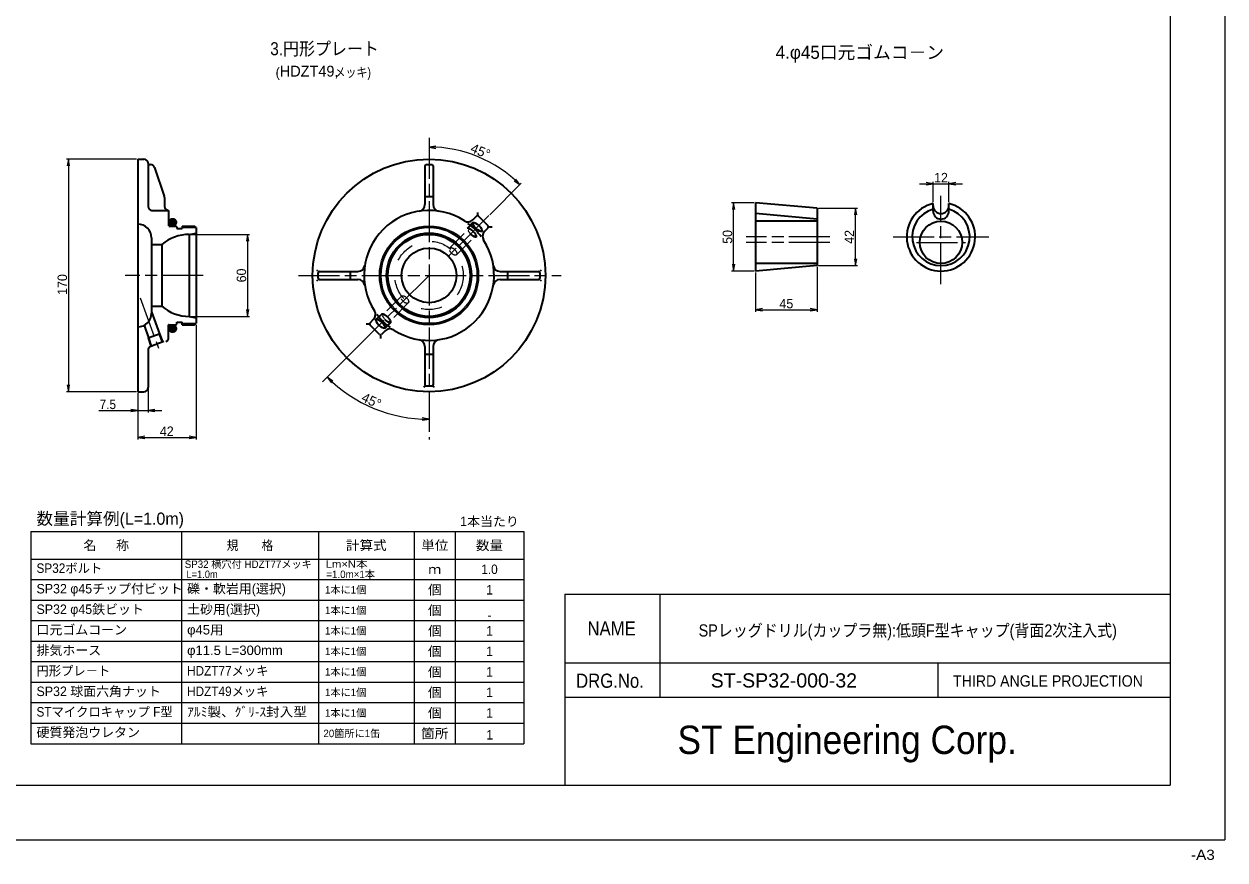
# Model space of a CAD drawing. Units: millimetres at full size, sheet at 1:2.5. Extents: x 2216 to 3896, y 1132 to 2335.
# Drawn here: x 3019 to 3896, y 1132 to 1743 of the extents above; entities that cross this region are included whole.
import ezdxf
from ezdxf.enums import TextEntityAlignment as Align

# ---------------------------------------------------------------- set-up
doc = ezdxf.new("R2010")
doc.units = ezdxf.units.MM
doc.header["$LTSCALE"] = 2.5
for name, pattern in [('CHAIN', [18.5, 12, -1.5, 3.5, -1.5]), ('CHAIN_DOUBLE_DASH', [23.5, 12, -1.5, 3.5, -1.5, 3.5, -1.5]), ('DASHED_SPACED', [12, 6, -6])]:
    doc.linetypes.add(name, pattern=pattern)
for name, color, linetype, lineweight in [('1外形線', 7, 'Continuous', 35), ('2細い実線', 3, 'Continuous', 20), ('3隠れ線', 2, 'DASHED_SPACED', 13), ('4中心線', 1, 'CHAIN', 15), ('5想像線', 6, 'CHAIN_DOUBLE_DASH', 13), ('6寸法線', 4, 'Continuous', 13), ('7 枠・タイトル', 7, 'Continuous', 13), ('8 数量表', 7, 'Continuous', 13)]:
    doc.layers.add(name, color=color, linetype=linetype, lineweight=lineweight)
doc.styles.add('Arial', font='')
doc.styles.add('ＭＳ Ｐゴシック', font='')
doc.styles.get('Arial').set_extended_font_data('Arial')
doc.styles.get('ＭＳ Ｐゴシック').set_extended_font_data('MS PGothic')

# ---------------------------------------------------------------- blocks, each defined once
blk = doc.blocks.new('open_arrow')
at = {"color": 0, "linetype": 'Continuous', "lineweight": -2}
blk.add_lwpolyline([(7.5, 1.25), (0, 0), (7.5, -1.25)], dxfattribs=at)

msp = doc.modelspace()

# ---------------------------------------------------------------- hatches: boundary and pattern name
at = {"layer": '1外形線'}
for points in [[(3124.264, 1598.428, -1), (3129.964, 1598.428, -1)], [(3124.264, 1520.728, -1), (3129.964, 1520.728, -1)]]:
    msp.add_hatch(color=256, dxfattribs=at).paths.add_polyline_path(points)

# ---------------------------------------------------------------- linework, layer by layer
for p, q in [((3101.764, 1644.578), (3106.264, 1644.578)), ((3101.764, 1644.578), (3101.764, 1474.578)), ((3109.264, 1641.578), (3109.264, 1610.078)), ((3110.264, 1640.574), (3111.116, 1640.578)), ((3113.956, 1638.544), (3121.104, 1617.548)), ((3311.483, 1639.578), (3311.483, 1611.464)), ((3312.483, 1640.578), (3316.483, 1640.578)), ((3317.483, 1639.578), (3317.483, 1611.464)), ((3121.264, 1616.581), (3121.264, 1610.078)), ((3316.861, 1617.078), (3312.216, 1617.078)), ((3111.764, 1607.078), (3124.264, 1607.078)), ((3124.264, 1607.078), (3124.264, 1595.778)), ((3349.952, 1605.573), (3349.952, 1603.651)), ((3553.021, 1612.766), (3553.021, 1562.766)), ((3598.021, 1608.766), (3553.021, 1612.766)), ((3598.021, 1608.766), (3598.021, 1566.766)), ((3682.719, 1606.516), (3682.719, 1612.096)), ((3694.219, 1606.516), (3694.219, 1612.096)), ((3346.54, 1600.119), (3349.245, 1602.824)), ((3357.73, 1595.753), (3350.659, 1602.824)), ((3598.021, 1600.766), (3553.021, 1604.766)), ((3598.021, 1599.266), (3553.021, 1599.266)), ((3124.464, 1595.578), (3129.764, 1595.578)), ((3130.264, 1595.078), (3129.764, 1595.578)), ((3130.264, 1595.078), (3130.264, 1593.828)), ((3130.264, 1593.828), (3134.264, 1593.828)), ((3134.264, 1595.578), (3134.264, 1593.828)), ((3134.264, 1595.578), (3143.264, 1595.578)), ((3139.264, 1589.578), (3144.264, 1590.578)), ((3139.264, 1589.578), (3139.264, 1529.578)), ((3144.264, 1594.578), (3143.264, 1595.578)), ((3144.264, 1594.578), (3144.264, 1524.578)), ((3355.025, 1591.634), (3357.73, 1594.339)), ((3358.67, 1595.046), (3360.558, 1595.046)), ((3111.764, 1587.078), (3111.764, 1532.078)), ((3111.764, 1582.078), (3119.421, 1582.078)), ((3119.421, 1582.078), (3119.421, 1537.078)), ((3233.204, 1562.857), (3232.585, 1563.475)), ((3234.483, 1562.578), (3262.596, 1562.578)), ((3256.983, 1561.956), (3256.983, 1557.31)), ((3366.37, 1562.578), (3394.483, 1562.578)), ((3371.983, 1557.199), (3371.983, 1561.845)), ((3396.383, 1563.477), (3395.728, 1562.822)), ((3598.021, 1568.266), (3553.021, 1568.266)), ((3598.021, 1566.766), (3553.021, 1562.766)), ((3232.584, 1555.678), (3233.238, 1556.333)), ((3233.483, 1557.578), (3233.483, 1561.578)), ((3234.483, 1556.578), (3262.596, 1556.578)), ((3366.37, 1556.578), (3394.483, 1556.578)), ((3395.483, 1561.578), (3395.483, 1557.578)), ((3395.762, 1556.299), (3396.381, 1555.68)), ((3111.764, 1537.078), (3119.421, 1537.078)), ((3111.764, 1532.946), (3117.637, 1516.809)), ((3139.264, 1529.578), (3144.264, 1528.578)), ((3273.941, 1527.521), (3271.236, 1524.816)), ((3106.281, 1523.156), (3109.65, 1513.902)), ((3124.264, 1514.178), (3124.264, 1523.378)), ((3124.464, 1523.578), (3129.764, 1523.578)), ((3129.764, 1523.578), (3130.264, 1524.078)), ((3130.264, 1525.328), (3134.264, 1525.328)), ((3130.264, 1524.078), (3130.264, 1525.328)), ((3134.264, 1523.578), (3134.264, 1525.328)), ((3134.264, 1523.578), (3143.264, 1523.578)), ((3143.264, 1523.578), (3144.264, 1524.578)), ((3268.487, 1524.109), (3270.41, 1524.109)), ((3278.307, 1516.331), (3271.236, 1523.402)), ((3282.427, 1519.036), (3279.722, 1516.331)), ((3118.032, 1516.953), (3109.255, 1513.759)), ((3111.834, 1507.775), (3109.801, 1513.957)), ((3120.79, 1511.359), (3111.221, 1507.53)), ((3119.789, 1510.995), (3117.486, 1516.754)), ((3279.014, 1515.39), (3279.014, 1513.503)), ((3109.247, 1504.711), (3109.247, 1477.578)), ((3311.483, 1507.691), (3311.483, 1479.578)), ((3312.105, 1502.078), (3316.75, 1502.078)), ((3317.483, 1507.691), (3317.483, 1479.578)), ((3101.764, 1474.578), (3106.247, 1474.578)), ((3311.204, 1478.299), (3310.585, 1477.68)), ((3316.483, 1478.578), (3312.483, 1478.578)), ((3318.383, 1477.678), (3317.728, 1478.333))]:
    msp.add_line(p, q, dxfattribs=at)
for centre, radius in [((3314.483, 1559.578), 85), ((3688.469, 1583.766), 15.5), ((3314.483, 1559.578), 36), ((3314.483, 1559.578), 31), ((3314.483, 1559.578), 30), ((3314.483, 1559.578), 20)]:
    msp.add_circle(centre, radius, dxfattribs=at)
for centre, radius, start, end in [((3106.264, 1641.578), 3, 0, 90), ((3110.264, 1641.574), 1, 180, 270.48981), ((3111.116, 1637.578), 3, 18.79989, 90.48981), ((3312.483, 1639.578), 1, 90, 180), ((3316.483, 1639.578), 1, 0, 90), ((3118.264, 1616.581), 3, 0, 18.79989), ((3112.264, 1610.078), 3, 180, 270), ((3124.264, 1610.078), 3, 180, 270), ((3314.483, 1559.578), 47.5, 57.09445, 212.90555), ((3306.483, 1611.464), 5, 279.11496, 0), ((3322.483, 1611.464), 5, 180, 260.88504), ((3688.469, 1587.766), 25, 103.29707, 269.77082), ((3688.469, 1587.766), 21, 105.89108, 74.10892), ((3688.469, 1610.516), 5.75, 180, 0), ((3688.469, 1606.516), 5.75, 180, 0), ((3688.469, 1587.766), 25, 270.22918, 76.70293), ((3101.764, 1587.078), 10, 0, 90), ((3343.004, 1603.655), 5, 237.09445, 315), ((3314.483, 1559.578), 47.5, 36.56468, 53.26163), ((3349.952, 1602.117), 1, 45, 135), ((3139.264, 1559.578), 30, 90, 131.40962), ((3358.56, 1588.099), 5, 135, 212.90555), ((3357.023, 1595.046), 1, 315, 45), ((3314.483, 1559.578), 47.5, 237.09445, 32.90555), ((3234.483, 1561.578), 1, 90, 180), ((3262.596, 1567.578), 5, 270, 350.88504), ((3366.37, 1567.578), 5, 189.11496, 270), ((3394.483, 1561.578), 1, 0, 90), ((3234.483, 1557.578), 1, 180, 270), ((3262.596, 1551.578), 5, 9.11496, 90), ((3366.37, 1551.578), 5, 90, 170.88504), ((3394.483, 1557.578), 1, 270, 0), ((3139.264, 1559.578), 30, 228.59038, 270), ((3101.764, 1532.078), 10, 270, 0), ((3270.406, 1531.057), 5, 315, 32.90555), ((3314.483, 1559.578), 47.5, 216.73837, 233.43532), ((3124.464, 1523.378), 0.2, 90, 180), ((3271.943, 1524.109), 1, 135, 225), ((3285.962, 1515.5), 5, 57.09445, 135), ((3121.264, 1514.178), 3, 290, 0), ((3279.014, 1517.038), 1, 225, 315), ((3306.483, 1507.691), 5, 0, 80.88504), ((3322.483, 1507.691), 5, 99.11496, 180), ((3112.247, 1504.711), 3, 110, 180), ((3106.247, 1477.578), 3, 270, 0), ((3312.483, 1479.578), 1, 180, 270), ((3316.483, 1479.578), 1, 270, 0)]:
    msp.add_arc(centre, radius, start, end, dxfattribs=at)
for centre in [(3349.872, 1594.967), (3279.094, 1524.188)]:
    msp.add_ellipse(centre, major_axis=(-3.029, 3.029), ratio=0.34202, dxfattribs=at)
at = {"layer": '2細い実線'}
for p, q in [((3134.264, 1594.578), (3144.264, 1594.578)), ((3134.264, 1524.578), (3144.264, 1524.578)), ((3111.294, 1507.559), (3109.255, 1513.759)), ((3120.335, 1511.193), (3118.032, 1516.953))]:
    msp.add_line(p, q, dxfattribs=at)
msp.add_circle((3314.483, 1559.578), 35, dxfattribs=at)
for centre in [(3349.872, 1594.967), (3279.094, 1524.188)]:
    msp.add_ellipse(centre, major_axis=(-3.439, 3.439), ratio=0.34202, dxfattribs=at)
at = {"layer": '3隠れ線'}
for p, q in [((3342.45, 1594.149), (3346.433, 1598.406)), ((3342.861, 1593.739), (3346.844, 1597.995)), ((3329.614, 1579.658), (3343.278, 1593.322)), ((3334.564, 1574.708), (3348.227, 1588.372)), ((3294.384, 1544.429), (3280.739, 1530.783)), ((3299.334, 1539.479), (3285.688, 1525.833)), ((3279.911, 1531.61), (3275.655, 1527.628)), ((3280.322, 1531.2), (3276.065, 1527.217)), ((3286.105, 1525.417), (3282.122, 1521.16)), ((3286.516, 1525.006), (3282.533, 1520.749))]:
    msp.add_line(p, q, dxfattribs=at)
for radius in [30.428, 25]:
    msp.add_circle((3314.483, 1559.578), radius, dxfattribs=at)
for centre, major_axis, ratio in [((3345.753, 1590.847), (-3.302, 3.302), 0.34202), ((3345.753, 1590.847), (-2.892, 2.892), 0.34202), ((3345.753, 1590.847), (-2.475, 2.475), 0.34202), ((3332.089, 1577.183), (-2.475, 2.475), 0.507713), ((3296.859, 1541.954), (-2.475, 2.475), 0.51516), ((3283.214, 1528.308), (-3.302, 3.302), 0.34202), ((3283.214, 1528.308), (-2.475, 2.475), 0.34202)]:
    msp.add_ellipse(centre, major_axis=major_axis, ratio=ratio, dxfattribs=at)
at = {"layer": '4中心線'}
for p, q in [((3314.483, 1660.171), (3314.483, 1439.713)), ((3688.469, 1553.19), (3688.469, 1617.757)), ((3358.187, 1603.281), (3328.107, 1573.202)), ((3607.342, 1587.766), (3546.074, 1587.766)), ((3607.342, 1583.767), (3546.074, 1583.767)), ((3653.478, 1587.766), (3723.46, 1587.766)), ((3670.519, 1583.767), (3706.418, 1583.767)), ((3149.595, 1559.578), (3092.541, 1559.578)), ((3219.118, 1559.578), (3410.95, 1559.578)), ((3314.483, 1559.578), (3236.754, 1481.849)), ((3103.541, 1543.113), (3116.891, 1506.432))]:
    msp.add_line(p, q, dxfattribs=at)
at = {"layer": '5想像線'}
for centre in [(3127.114, 1598.428), (3127.114, 1520.728)]:
    msp.add_circle(centre, 2.85, dxfattribs=at)
at = {"layer": '6寸法線'}
for p, q in [((3100.764, 1644.578), (3049.593, 1644.578)), ((3051.093, 1644.578), (3051.093, 1474.578)), ((3358.894, 1603.988), (3381.908, 1627.003)), ((3672.719, 1626.557), (3704.219, 1626.557)), ((3682.719, 1613.096), (3682.719, 1628.057)), ((3694.219, 1613.096), (3694.219, 1628.057)), ((3552.021, 1612.766), (3535.469, 1612.766)), ((3536.969, 1562.766), (3536.969, 1612.766)), ((3599.021, 1608.766), (3627.556, 1608.766)), ((3626.056, 1566.766), (3626.056, 1608.766)), ((3140.264, 1589.578), (3183.429, 1589.578)), ((3181.929, 1589.578), (3181.929, 1529.578)), ((3552.021, 1562.766), (3535.469, 1562.766)), ((3553.021, 1561.766), (3553.021, 1532.988)), ((3598.021, 1565.766), (3598.021, 1532.988)), ((3599.021, 1566.766), (3627.556, 1566.766)), ((3140.264, 1529.578), (3183.429, 1529.578)), ((3553.021, 1534.488), (3598.021, 1534.488)), ((3144.264, 1523.578), (3144.264, 1439.685)), ((3268.153, 1513.247), (3239.076, 1484.17)), ((3100.764, 1474.578), (3049.593, 1474.578)), ((3109.247, 1476.578), (3109.247, 1459.367)), ((3101.764, 1473.578), (3101.764, 1459.367)), ((3101.764, 1473.578), (3101.764, 1439.685)), ((3073.331, 1460.867), (3119.247, 1460.867)), ((3314.483, 1462.475), (3314.483, 1452.936)), ((3101.764, 1441.185), (3144.264, 1441.185))]:
    msp.add_line(p, q, dxfattribs=at)
for radius, start, end in [(93.854, 45, 90), (105.142, 225, 270)]:
    msp.add_arc((3314.483, 1559.578), radius, start, end, dxfattribs=at)
at = {"layer": '7 枠・タイトル'}
for p, q in [((3895.943, 2335.023), (3895.943, 1147.023)), ((3855.943, 2295.023), (3855.943, 1187.023)), ((3413.625, 1326.719), (3855.943, 1326.719)), ((3413.625, 1326.719), (3413.625, 1187.023)), ((3482.995, 1326.719), (3482.995, 1251.267)), ((3413.625, 1276.418), (3855.943, 1276.418)), ((3686.073, 1276.418), (3686.073, 1251.267)), ((3413.625, 1251.267), (3855.943, 1251.267)), ((2255.943, 1187.023), (3855.943, 1187.023)), ((2215.943, 1147.023), (3895.943, 1147.023))]:
    msp.add_line(p, q, dxfattribs=at)
at = {"layer": '8 数量表'}
for p, q in [((3023.668, 1372.319), (3383.668, 1372.319)), ((3023.668, 1372.319), (3023.668, 1337.319)), ((3133.668, 1372.319), (3133.668, 1337.319)), ((3233.668, 1372.319), (3233.668, 1337.319)), ((3303.668, 1372.319), (3303.668, 1337.319)), ((3333.668, 1372.319), (3333.668, 1337.319)), ((3383.668, 1372.319), (3383.668, 1217.319)), ((3023.668, 1352.319), (3383.668, 1352.319)), ((3023.668, 1337.319), (3383.668, 1337.319)), ((3023.668, 1337.319), (3383.668, 1337.319)), ((3023.668, 1337.319), (3383.668, 1337.319)), ((3023.668, 1337.319), (3023.668, 1217.319)), ((3133.668, 1337.319), (3133.668, 1217.319)), ((3233.668, 1337.319), (3233.668, 1217.319)), ((3303.668, 1337.319), (3303.668, 1217.319)), ((3333.668, 1337.319), (3333.668, 1217.319)), ((3023.668, 1322.319), (3383.668, 1322.319)), ((3023.668, 1307.319), (3383.668, 1307.319)), ((3023.668, 1292.319), (3383.668, 1292.319)), ((3023.668, 1277.319), (3383.668, 1277.319)), ((3023.668, 1262.319), (3383.668, 1262.319)), ((3023.668, 1247.319), (3383.668, 1247.319)), ((3023.668, 1232.319), (3383.668, 1232.319)), ((3023.668, 1217.319), (3383.668, 1217.319))]:
    msp.add_line(p, q, dxfattribs=at)

# ---------------------------------------------------------------- block references
at = {"layer": '6寸法線', "xscale": 0.667, "yscale": 0.667}
for p, rotation in [((3314.483, 1653.431), 358.5), ((3051.093, 1644.578), 270), ((3380.848, 1625.942), 136.5), ((3682.719, 1626.557), 180), ((3536.969, 1612.766), 270), ((3626.056, 1608.766), 270), ((3181.929, 1589.578), 270), ((3626.056, 1566.766), 90), ((3536.969, 1562.766), 90), ((3598.021, 1534.488), 180), ((3181.929, 1529.578), 90), ((3240.137, 1485.231), 316.4), ((3051.093, 1474.578), 90), ((3101.764, 1460.867), 180), ((3314.483, 1454.436), 178.6), ((3144.264, 1441.185), 180)]:
    msp.add_blockref('open_arrow', p, dxfattribs=dict(at, rotation=rotation))
for p in [(3694.219, 1626.557), (3553.021, 1534.488), (3109.247, 1460.867), (3101.764, 1441.185)]:
    msp.add_blockref('open_arrow', p, dxfattribs=at)

# ---------------------------------------------------------------- texts
at = {"layer": '6寸法線', "style": 'ＭＳ Ｐゴシック', "width": 1.05}
for rotation, p in [(337.5, (3352.121, 1650.445)), (335.334, (3272.483, 1468.118))]:
    msp.add_text('45°', height=6.928, rotation=rotation, dxfattribs=at).set_placement(p, align=Align.MIDDLE_CENTER)
at = {"layer": '6寸法線', "style": 'ＭＳ Ｐゴシック'}
for s, p in [('12', (3688.469, 1631.057)), ('45', (3575.521, 1538.988)), ('42', (3122.913, 1445.685))]:
    msp.add_text(s, height=6.928, dxfattribs=at).set_placement(p, align=Align.MIDDLE_CENTER)
for s, p in [('50', (3532.469, 1587.766)), ('42', (3621.556, 1587.766)), ('60', (3177.429, 1559.578)), ('170', (3046.593, 1552.945))]:
    msp.add_text(s, height=6.928, rotation=90, dxfattribs=at).set_placement(p, align=Align.MIDDLE_CENTER)
at = {"layer": '6寸法線', "style": 'ＭＳ Ｐゴシック', "width": 0.95}
msp.add_text('7.5', height=6.928, dxfattribs=at).set_placement((3079.859, 1465.367), align=Align.MIDDLE_CENTER)
at = {"layer": '7 枠・タイトル', "style": 'ＭＳ Ｐゴシック', "width": 0.9}
msp.add_text('3.円形プレート', height=9.501, dxfattribs=at).set_placement((3277.816, 1725.31), align=Align.MIDDLE_RIGHT)
at = {"layer": '7 枠・タイトル', "style": 'ＭＳ Ｐゴシック'}
msp.add_text('4.φ45口元ゴムコ－ン', height=9.501, dxfattribs=at).set_placement((3690.687, 1722.657), align=Align.MIDDLE_RIGHT)
msp.add_text('(', height=6.928, dxfattribs=at).set_placement((3202.443, 1702.523), align=Align.BOTTOM_LEFT)
at = {"layer": '7 枠・タイトル'}
for s, height, style, width, p in [('HDZT49,', 7.955, 'Arial', 0.95, (3205.504, 1702.523)), ('メッキ)', 6.928, 'ＭＳ Ｐゴシック', 0.85, (3245.405, 1702.523)), ('NAME', 10.37, 'ＭＳ Ｐゴシック', 0.9, (3430.247, 1293.326)), ('DRG.No.', 10.37, 'ＭＳ Ｐゴシック', 0.9, (3421.909, 1255.058)), ('ST-SP32-000-32', 10.37, 'ＭＳ Ｐゴシック', 1.05, (3520.272, 1255.286)), ('THIRD ANGLE PROJECTION', 8.297, 'ＭＳ Ｐゴシック', 0.95, (3697.325, 1256.547)), ('ST Engineering Corp.', 20.74, 'ＭＳ Ｐゴシック', 0.95, (3496.019, 1203.554)), ('-A3', 7.423, 'ＭＳ Ｐゴシック', 1.15, (3871.136, 1130.198))]:
    msp.add_text(s, height=height, dxfattribs=dict(at, style=style, width=width)).set_placement(p, align=Align.BOTTOM_LEFT)
at = {"layer": '7 枠・タイトル', "style": 'ＭＳ Ｐゴシック', "width": 0.9}
msp.add_text('SPレッグドリル(カップラ無):低頭F型キャップ(背面2次注入式)', height=8.908, dxfattribs=at).set_placement((3664.232, 1300.111), align=Align.MIDDLE_CENTER)
at = {"layer": '8 数量表', "style": 'ＭＳ Ｐゴシック'}
for s, height, p in [('数量計算例(L=1.0m)', 8.908, (3027.741, 1374.687)), ('SP32 φ45チップ付ビット', 6.928, (3027.741, 1325.066)), ('礫・軟岩用(選択)', 6.928, (3137.741, 1325.066)), ('SP32 φ45鉄ビット', 6.928, (3027.741, 1310.066)), ('土砂用(選択)', 6.928, (3137.741, 1310.066)), ('口元ゴムコーン', 6.928, (3027.741, 1295.066)), ('排気ホース', 6.928, (3027.741, 1280.066)), ('SP32 球面六角ナット', 6.928, (3027.741, 1250.066)), ('硬質発泡ウレタン', 6.928, (3027.741, 1220.066))]:
    msp.add_text(s, height=height, dxfattribs=at).set_placement(p, align=Align.BOTTOM_LEFT)
for s, height, p in [('1本当たり', 6.928, (3358.668, 1379.819)), ('名\u3000  称', 6.928, (3078.668, 1362.319)), ('SP32 横穴付 HDZT77メッキ', 5.444, (3182.451, 1348.499)), (' =1.0m×1本', 5.444, (3256.256, 1341.148)), ('ｍ', 6.928, (3318.668, 1344.819)), ('1', 6.928, (3358.668, 1329.819)), ('1', 6.928, (3358.668, 1299.819)), ('1', 6.928, (3358.668, 1284.819)), ('1', 6.928, (3358.668, 1269.819)), ('1', 6.928, (3358.668, 1254.819)), ('1', 6.928, (3358.668, 1239.819)), ('1', 6.928, (3358.823, 1223.844))]:
    msp.add_text(s, height=height, dxfattribs=at).set_placement(p, align=Align.MIDDLE_CENTER)
for s, height, width, p in [('規\u3000\u3000格', 6.928, 0.9, (3183.668, 1362.319)), ('計算式', 6.928, 1.05, (3268.668, 1362.319)), ('単位', 6.928, 1.05, (3318.668, 1362.319)), ('数量', 6.928, 1.05, (3358.668, 1362.319)), ('L=1.0m', 5.444, 0.95, (3148.713, 1341.148)), ('1.0', 6.928, 0.95, (3358.668, 1344.819)), ('個', 6.928, 1.05, (3318.668, 1329.819)), ('個', 6.928, 1.05, (3318.668, 1314.819)), ('-', 6.928, 1.05, (3358.668, 1311.359)), ('個', 6.928, 1.05, (3318.668, 1299.819)), ('個', 6.928, 1.05, (3318.668, 1284.819)), ('個', 6.928, 1.05, (3318.668, 1269.819)), ('個', 6.928, 1.05, (3318.668, 1254.819)), ('個', 6.928, 1.05, (3318.668, 1239.819)), ('箇所', 6.928, 1.05, (3318.668, 1224.819))]:
    msp.add_text(s, height=height, dxfattribs=dict(at, width=width)).set_placement(p, align=Align.MIDDLE_CENTER)
at = {"layer": '8 数量表', "style": 'ＭＳ Ｐゴシック', "width": 1.15}
msp.add_text('Lm×N本', height=5.444, dxfattribs=at).set_placement((3269.651, 1348.648), align=Align.MIDDLE_RIGHT)
at = {"layer": '8 数量表', "style": 'ＭＳ Ｐゴシック'}
for s, width, p in [('SP32ボルト', 0.95, (3027.741, 1340.066)), ('φ45用', 1.05, (3137.741, 1295.066)), ('φ11.5 L=300mm', 1.05, (3137.741, 1280.066)), ('円形プレ－ト', 0.95, (3027.741, 1265.066)), ('HDZT77メッキ', 0.95, (3137.741, 1265.066)), ('HDZT49メッキ', 0.95, (3137.741, 1250.066)), ('STマイクロキャップ F型', 0.95, (3027.741, 1235.066)), ('ｱﾙﾐ製、ｸﾞﾘ-ｽ封入型', 1.05, (3137.741, 1235.066))]:
    msp.add_text(s, height=6.928, dxfattribs=dict(at, width=width)).set_placement(p, align=Align.BOTTOM_LEFT)
for s, p in [('1本に1個', (3268.668, 1329.819)), ('1本に1個', (3268.668, 1314.819)), ('1本に1個', (3268.668, 1299.819)), ('1本に1個', (3268.668, 1284.819)), ('1本に1個', (3268.668, 1269.819)), ('1本に1個', (3268.668, 1254.819)), ('1本に1個', (3268.668, 1239.819)), ('20箇所に1缶', (3278.916, 1224.819))]:
    msp.add_text(s, height=5.444, dxfattribs=at).set_placement(p, align=Align.MIDDLE_RIGHT)

doc.saveas('drawing.dxf')
